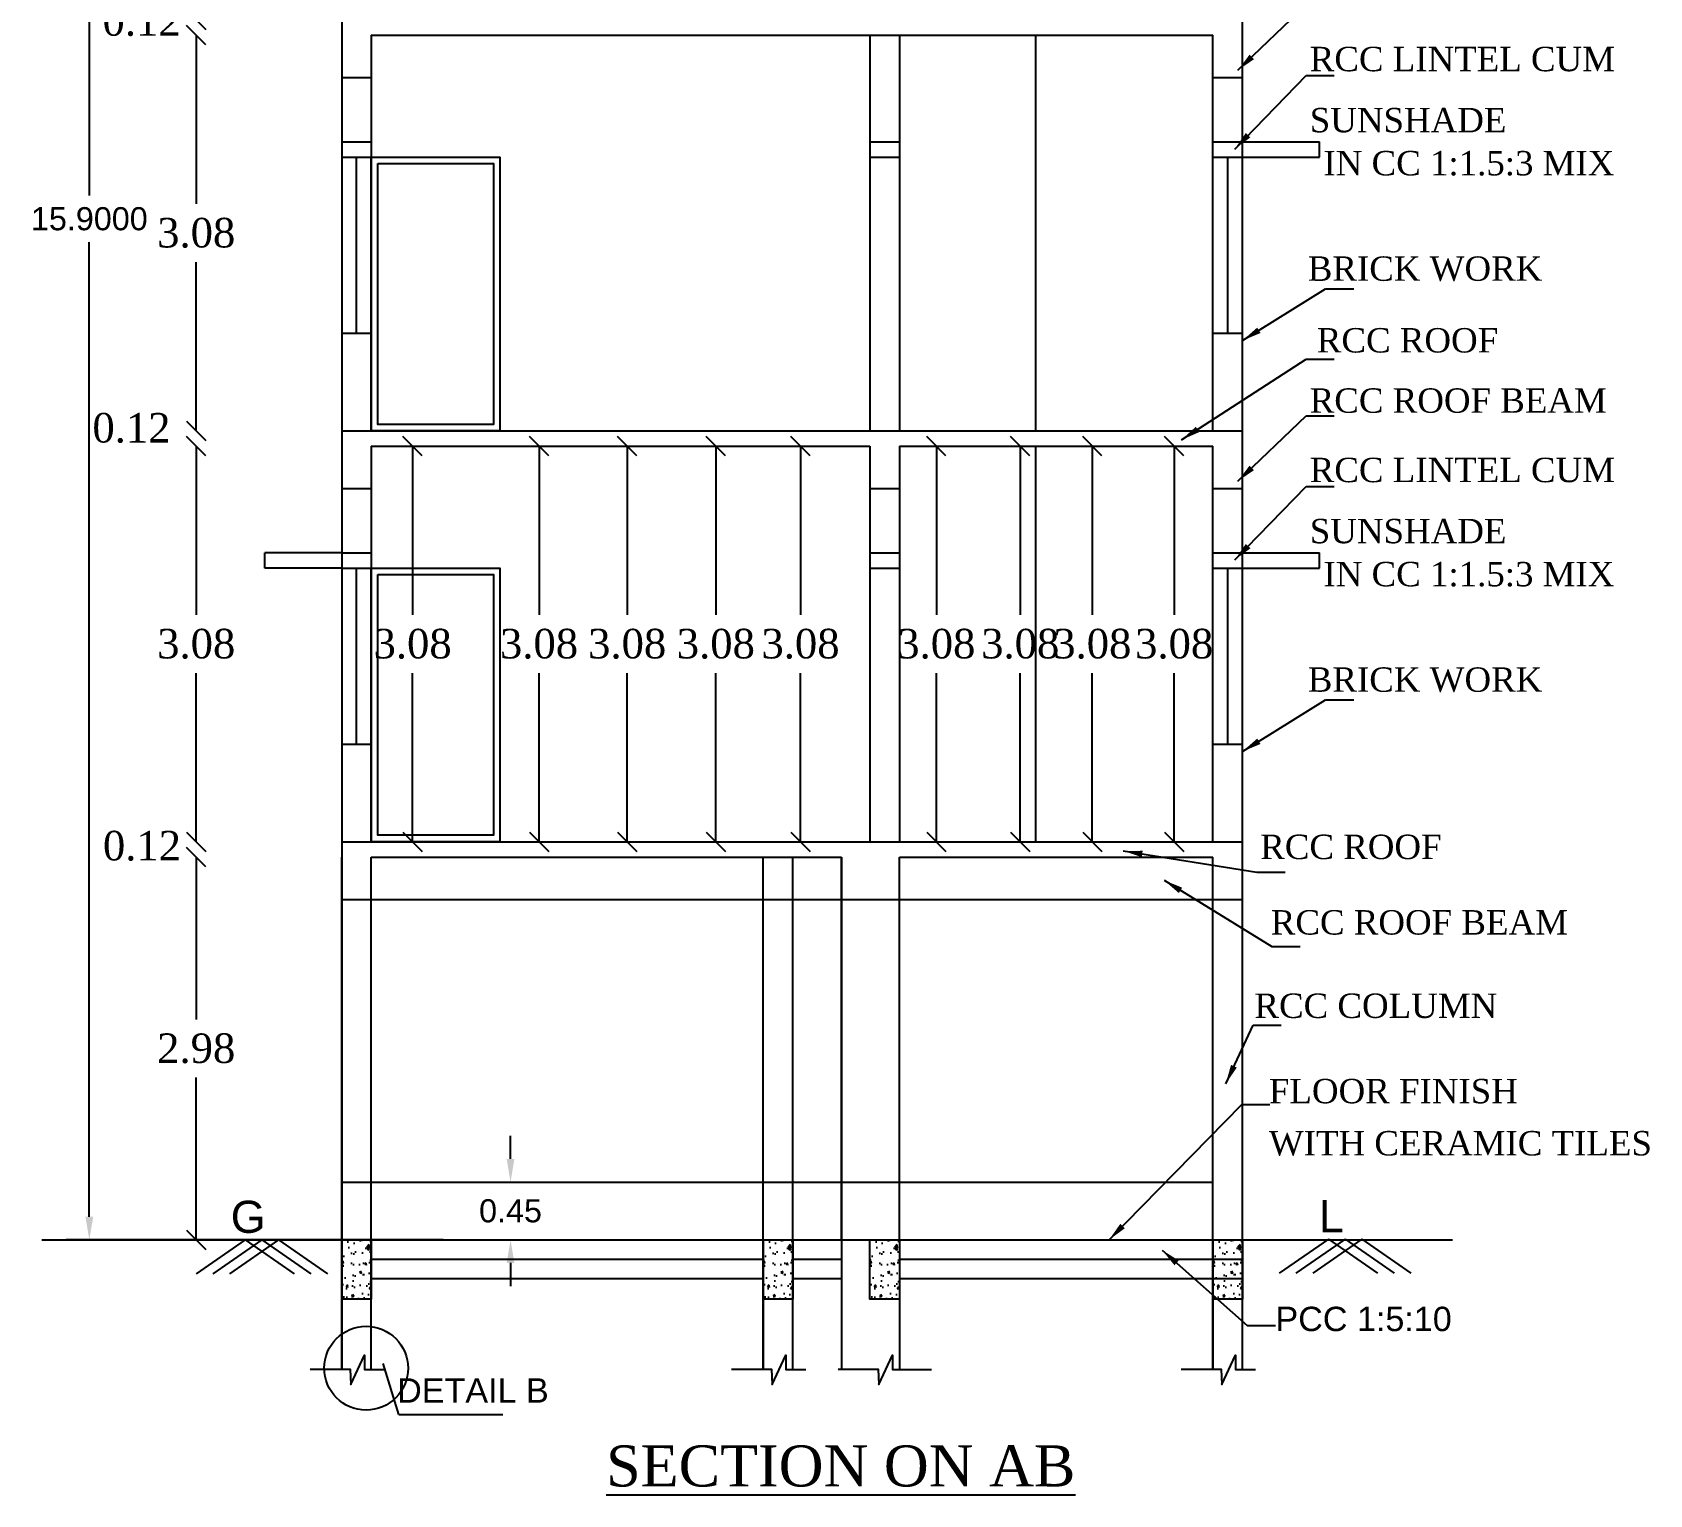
# Model space of a CAD drawing. Header units: metres. Extents: x 7608 to 7792, y -2400 to -2275.
# Drawn here: x 7667.79 to 7680.38, y -2298.04 to -2286.65 of the extents above; entities that cross this region are included whole.
import ezdxf
from ezdxf.enums import TextEntityAlignment as Align

# ---------------------------------------------------------------- set-up
doc = ezdxf.new("R2010")
doc.units = ezdxf.units.M
doc.header["$MEASUREMENT"] = 0
doc.linetypes.add('DOT2', pattern=[0.125, 0, -0.125])
doc.linetypes.add('PHANTOM2', pattern=[1.25, 0.625, -0.125, 0.125, -0.125, 0.125, -0.125])
for name, color, linetype, lineweight in [('BLK_1_FLR_1_KITCHEN', 163, 'Continuous', 0), ('BLK_1_FLR_1_REGULAR_ROOM_2', 163, 'Continuous', 0), ('BLK_1_FLR_1_REGULAR_ROOM_3', 163, 'Continuous', 0), ('BLK_1_FLR_1_REGULAR_ROOM_4', 163, 'Continuous', 0), ('BLK_1_FLR_1_REGULAR_ROOM_5', 163, 'Continuous', 0)]:
    doc.layers.add(name, color=color, linetype=linetype, lineweight=lineweight)
for name, color, linetype in [('BLK_1_FLR_1_REGULAR_ROOM_1', 117, 'Continuous'), ('BLK_1_HT_OF_BLDG', 5, 'Continuous'), ('BLK_1_PLINTH_HEIGHT', 7, 'Continuous')]:
    doc.layers.add(name, color=color, linetype=linetype)
for name, color, linetype, plot in [('BLK_1_FLR_1_REGULAR_ROOM_6', 1, 'Continuous', False), ('BLK_1_FLR_1_REGULAR_ROOM_7', 1, 'Continuous', False), ('BLK_1_FLR_1_REGULAR_ROOM_8', 1, 'Continuous', False)]:
    doc.layers.add(name, color=color, linetype=linetype, plot=plot)
doc.styles.add('Isa-', font='times.ttf')
doc.styles.get("Standard").update_dxf_attribs({"font": 'arial.ttf'})
doc.styles.add('STYLE2', font='times.ttf')
doc.dimstyles.new('ISO-25', dxfattribs={"dimscale": 0, "dimtxt": 0.23, "dimasz": 0.15, "dimexe": 1.25, "dimexo": 0.625, "dimgap": 0.11, "dimtad": 0, "dimtih": 1, "dimtoh": 1, "dimzin": 1, "dimdsep": 46, "dimtxsty": 'STYLE2', "dimblk": 'OBLIQUE', "dimcen": 0, "dimse1": 1, "dimse2": 1, "dimclrd": 1, "dimclrt": 3, "dimadec": 0, "dimazin": 2, "dimtfac": 1, "dimtix": 1, "dimtofl": 0, "dimtmove": 0, "dimatfit": 3, "dimfxl": 0, "dimtolj": 1, "dimarcsym": 0})
doc.dimstyles.get("Standard").update_dxf_attribs({"dimtxt": 0.18, "dimasz": 0.18, "dimexe": 0.18, "dimexo": 0.0625, "dimgap": 0.09, "dimtad": 0, "dimtih": 1, "dimtoh": 1, "dimdec": 4, "dimzin": 0, "dimdsep": 46, "dimtxsty": 'Standard', "dimcen": 0.09, "dimadec": 0, "dimazin": 0, "dimtfac": 1, "dimtdec": 4, "dimtofl": 0, "dimtmove": 0, "dimatfit": 3, "dimfxl": 0, "dimtolj": 1, "dimtzin": 0, "dimarcsym": 0})

# ---------------------------------------------------------------- blocks, each defined once
blk = doc.blocks.new('_Oblique')
at = {"color": 0, "linetype": 'ByBlock', "lineweight": -2}
blk.add_line((-0.5, -0.5), (0.5, 0.5), dxfattribs=at)
blk = doc.blocks.new('*D301')
at = {"color": 1, "lineweight": -2}
for p, q in [((7669.068, -2293.075), (7669.068, -2294.338)), ((7669.068, -2296.055), (7669.068, -2294.792))]:
    blk.add_line(p, q, dxfattribs=at)
at = {"layer": 'Defpoints', "color": 0}
for p in [(7669.068, -2293.075), (7670.642, -2293.075), (7670.642, -2296.055)]:
    blk.add_point(p, dxfattribs=at)
at = {"color": 1, "lineweight": -2, "xscale": 0.15, "yscale": 0.15, "zscale": 0.15}
for p, rotation in [((7669.068, -2293.075), 90), ((7669.068, -2296.055), 270)]:
    blk.add_blockref('_Oblique', p, dxfattribs=dict(at, rotation=rotation))
at = {"color": 3, "insert": (7669.068, -2294.565), "char_height": 0.23, "attachment_point": 5, "style": 'STYLE2'}
blk.add_mtext('\\A1;2.98', dxfattribs=at)
blk = doc.blocks.new('*D304')
at = {"color": 1, "lineweight": -2}
for p, q in [((7669.068, -2292.955), (7669.068, -2292.805)), ((7669.068, -2293.075), (7669.068, -2293.225))]:
    blk.add_line(p, q, dxfattribs=at)
at = {"layer": 'Defpoints', "color": 0}
for p in [(7669.068, -2292.955), (7670.431, -2292.955), (7670.201, -2293.075)]:
    blk.add_point(p, dxfattribs=at)
at = {"color": 1, "lineweight": -2, "xscale": 0.15, "yscale": 0.15, "zscale": 0.15}
for p, rotation in [((7669.068, -2292.955), 270), ((7669.068, -2293.075), 90)]:
    blk.add_blockref('_Oblique', p, dxfattribs=dict(at, rotation=rotation))
at = {"color": 3, "insert": (7668.646, -2292.988), "char_height": 0.23, "attachment_point": 5, "style": 'STYLE2'}
blk.add_mtext('\\A1;0.12', dxfattribs=at)
blk = doc.blocks.new('*D305')
at = {"color": 1, "lineweight": -2}
for p, q in [((7669.068, -2289.875), (7669.068, -2291.188)), ((7669.068, -2292.955), (7669.068, -2291.642))]:
    blk.add_line(p, q, dxfattribs=at)
at = {"layer": 'Defpoints', "color": 0}
for p in [(7669.068, -2289.875), (7670.431, -2289.875), (7670.431, -2292.955)]:
    blk.add_point(p, dxfattribs=at)
at = {"color": 1, "lineweight": -2, "xscale": 0.15, "yscale": 0.15, "zscale": 0.15}
for p, rotation in [((7669.068, -2289.875), 90), ((7669.068, -2292.955), 270)]:
    blk.add_blockref('_Oblique', p, dxfattribs=dict(at, rotation=rotation))
at = {"color": 3, "insert": (7669.068, -2291.415), "char_height": 0.23, "attachment_point": 5, "style": 'STYLE2'}
blk.add_mtext('\\A1;3.08', dxfattribs=at)
blk = doc.blocks.new('*D306')
at = {"color": 1, "lineweight": -2}
for p, q in [((7669.068, -2289.755), (7669.068, -2289.605)), ((7669.068, -2289.875), (7669.068, -2290.025))]:
    blk.add_line(p, q, dxfattribs=at)
at = {"layer": 'Defpoints', "color": 0}
for p in [(7669.068, -2289.755), (7670.431, -2289.755), (7670.431, -2289.875)]:
    blk.add_point(p, dxfattribs=at)
at = {"color": 1, "lineweight": -2, "xscale": 0.15, "yscale": 0.15, "zscale": 0.15}
for p, rotation in [((7669.068, -2289.755), 270), ((7669.068, -2289.875), 90)]:
    blk.add_blockref('_Oblique', p, dxfattribs=dict(at, rotation=rotation))
at = {"color": 3, "insert": (7668.564, -2289.734), "char_height": 0.23, "attachment_point": 5, "style": 'STYLE2'}
blk.add_mtext('\\A1;0.12', dxfattribs=at)
blk = doc.blocks.new('*D307')
at = {"color": 1, "lineweight": -2}
for p, q in [((7669.068, -2286.675), (7669.068, -2287.988)), ((7669.068, -2289.755), (7669.068, -2288.442))]:
    blk.add_line(p, q, dxfattribs=at)
at = {"layer": 'Defpoints', "color": 0}
for p in [(7669.068, -2286.675), (7670.431, -2286.675), (7670.431, -2289.755)]:
    blk.add_point(p, dxfattribs=at)
at = {"color": 1, "lineweight": -2, "xscale": 0.15, "yscale": 0.15, "zscale": 0.15}
for p, rotation in [((7669.068, -2286.675), 90), ((7669.068, -2289.755), 270)]:
    blk.add_blockref('_Oblique', p, dxfattribs=dict(at, rotation=rotation))
at = {"color": 3, "insert": (7669.068, -2288.215), "char_height": 0.23, "attachment_point": 5, "style": 'STYLE2'}
blk.add_mtext('\\A1;3.08', dxfattribs=at)
blk = doc.blocks.new('*D308')
at = {"color": 1, "lineweight": -2}
for p, q in [((7669.068, -2286.555), (7669.068, -2286.405)), ((7669.068, -2286.675), (7669.068, -2286.825))]:
    blk.add_line(p, q, dxfattribs=at)
at = {"layer": 'Defpoints', "color": 0}
for p in [(7669.068, -2286.555), (7670.431, -2286.555), (7670.431, -2286.675)]:
    blk.add_point(p, dxfattribs=at)
at = {"color": 1, "lineweight": -2, "xscale": 0.15, "yscale": 0.15, "zscale": 0.15}
for p, rotation in [((7669.068, -2286.555), 270), ((7669.068, -2286.675), 90)]:
    blk.add_blockref('_Oblique', p, dxfattribs=dict(at, rotation=rotation))
at = {"color": 3, "insert": (7668.643, -2286.566), "char_height": 0.23, "attachment_point": 5, "style": 'STYLE2'}
blk.add_mtext('\\A1;0.12', dxfattribs=at)
blk = doc.blocks.new('*D311')
at = {"layer": 'BLK_1_HT_OF_BLDG', "color": 0, "lineweight": -2}
for p, q in [((7670.989, -2280.155), (7668.056, -2280.155)), ((7668.236, -2280.335), (7668.236, -2287.923)), ((7668.236, -2295.875), (7668.236, -2288.287)), ((7670.989, -2296.055), (7668.056, -2296.055))]:
    blk.add_line(p, q, dxfattribs=at)
at = {"layer": 'BLK_1_HT_OF_BLDG', "color": 0}
for points in [[(7668.206, -2280.335), (7668.266, -2280.335), (7668.236, -2280.155)], [(7668.206, -2295.875), (7668.266, -2295.875), (7668.236, -2296.055)]]:
    blk.add_solid(points, dxfattribs=at)
at = {"layer": 'Defpoints', "color": 0}
for p in [(7671.051, -2280.155), (7668.236, -2296.055), (7671.051, -2296.055)]:
    blk.add_point(p, dxfattribs=at)
at = {"layer": 'BLK_1_HT_OF_BLDG', "color": 0, "insert": (7668.236, -2288.105), "char_height": 0.18, "attachment_point": 5}
blk.add_mtext('\\A1;15.9000', dxfattribs=at)
blk = doc.blocks.new('*D362')
at = {"layer": 'BLK_1_PLINTH_HEIGHT', "color": 0, "linetype": 'PHANTOM2', "lineweight": -2}
for p, q in [((7671.514, -2295.425), (7671.514, -2295.245)), ((7671.514, -2296.235), (7671.514, -2296.415))]:
    blk.add_line(p, q, dxfattribs=at)
at = {"layer": 'BLK_1_PLINTH_HEIGHT', "color": 0, "linetype": 'DOT2', "lineweight": -2}
for p, q in [((7670.207, -2295.605), (7671.694, -2295.605)), ((7670.207, -2296.055), (7671.694, -2296.055))]:
    blk.add_line(p, q, dxfattribs=at)
at = {"layer": 'BLK_1_PLINTH_HEIGHT', "color": 0}
for points in [[(7671.484, -2295.425), (7671.544, -2295.425), (7671.514, -2295.605)], [(7671.484, -2296.235), (7671.544, -2296.235), (7671.514, -2296.055)]]:
    blk.add_solid(points, dxfattribs=at)
at = {"layer": 'Defpoints', "color": 0}
for p in [(7670.144, -2295.605), (7671.514, -2295.605), (7670.144, -2296.055)]:
    blk.add_point(p, dxfattribs=at)
at = {"layer": 'BLK_1_PLINTH_HEIGHT', "color": 0, "insert": (7671.514, -2295.83), "char_height": 0.18, "attachment_point": 5}
blk.add_mtext('\\A1;0.45', dxfattribs=at)
blk = doc.blocks.new('*D397')
at = {"layer": 'BLK_1_FLR_1_KITCHEN', "color": 1, "lineweight": -2}
for p, q in [((7670.752, -2289.875), (7670.752, -2291.188)), ((7670.752, -2292.955), (7670.752, -2291.642))]:
    blk.add_line(p, q, dxfattribs=at)
at = {"layer": 'Defpoints', "color": 0}
for p in [(7670.752, -2289.875), (7671.977, -2289.875), (7671.977, -2292.955)]:
    blk.add_point(p, dxfattribs=at)
at = {"layer": 'BLK_1_FLR_1_KITCHEN', "color": 1, "lineweight": -2, "xscale": 0.15, "yscale": 0.15, "zscale": 0.15}
for p, rotation in [((7670.752, -2289.875), 90), ((7670.752, -2292.955), 270)]:
    blk.add_blockref('_Oblique', p, dxfattribs=dict(at, rotation=rotation))
at = {"layer": 'BLK_1_FLR_1_KITCHEN', "color": 1, "insert": (7670.752, -2291.415), "char_height": 0.23, "attachment_point": 5, "style": 'STYLE2'}
blk.add_mtext('\\A1;3.08', dxfattribs=at)
blk = doc.blocks.new('*D398')
at = {"layer": 'BLK_1_FLR_1_REGULAR_ROOM_2', "color": 1, "lineweight": -2}
for p, q in [((7672.422, -2289.875), (7672.422, -2291.188)), ((7672.422, -2292.955), (7672.422, -2291.642))]:
    blk.add_line(p, q, dxfattribs=at)
at = {"layer": 'Defpoints', "color": 0}
for p in [(7672.143, -2289.875), (7672.422, -2289.875), (7672.143, -2292.955)]:
    blk.add_point(p, dxfattribs=at)
at = {"layer": 'BLK_1_FLR_1_REGULAR_ROOM_2', "color": 1, "lineweight": -2, "xscale": 0.15, "yscale": 0.15, "zscale": 0.15}
for p, rotation in [((7672.422, -2289.875), 90), ((7672.422, -2292.955), 270)]:
    blk.add_blockref('_Oblique', p, dxfattribs=dict(at, rotation=rotation))
at = {"layer": 'BLK_1_FLR_1_REGULAR_ROOM_2', "color": 1, "insert": (7672.422, -2291.415), "char_height": 0.23, "attachment_point": 5, "style": 'STYLE2'}
blk.add_mtext('\\A1;3.08', dxfattribs=at)
blk = doc.blocks.new('*D399')
at = {"layer": 'BLK_1_FLR_1_REGULAR_ROOM_3', "color": 1, "lineweight": -2}
for p, q in [((7673.112, -2289.875), (7673.112, -2291.188)), ((7673.112, -2292.955), (7673.112, -2291.642))]:
    blk.add_line(p, q, dxfattribs=at)
at = {"layer": 'Defpoints', "color": 0}
for p in [(7672.942, -2289.875), (7673.112, -2289.875), (7672.942, -2292.955)]:
    blk.add_point(p, dxfattribs=at)
at = {"layer": 'BLK_1_FLR_1_REGULAR_ROOM_3', "color": 1, "lineweight": -2, "xscale": 0.15, "yscale": 0.15, "zscale": 0.15}
for p, rotation in [((7673.112, -2289.875), 90), ((7673.112, -2292.955), 270)]:
    blk.add_blockref('_Oblique', p, dxfattribs=dict(at, rotation=rotation))
at = {"layer": 'BLK_1_FLR_1_REGULAR_ROOM_3', "color": 1, "insert": (7673.112, -2291.415), "char_height": 0.23, "attachment_point": 5, "style": 'STYLE2'}
blk.add_mtext('\\A1;3.08', dxfattribs=at)
blk = doc.blocks.new('*D400')
at = {"layer": 'BLK_1_FLR_1_REGULAR_ROOM_5', "color": 1, "lineweight": -2}
for p, q in [((7674.828, -2289.875), (7674.828, -2291.188)), ((7674.828, -2292.955), (7674.828, -2291.642))]:
    blk.add_line(p, q, dxfattribs=at)
at = {"layer": 'Defpoints', "color": 0}
for p in [(7674.874, -2289.875), (7674.828, -2292.955), (7674.874, -2292.955)]:
    blk.add_point(p, dxfattribs=at)
at = {"layer": 'BLK_1_FLR_1_REGULAR_ROOM_5', "color": 1, "lineweight": -2, "xscale": 0.15, "yscale": 0.15, "zscale": 0.15}
for p, rotation in [((7674.828, -2289.875), 90), ((7674.828, -2292.955), 270)]:
    blk.add_blockref('_Oblique', p, dxfattribs=dict(at, rotation=rotation))
at = {"layer": 'BLK_1_FLR_1_REGULAR_ROOM_5', "color": 1, "insert": (7674.828, -2291.415), "char_height": 0.23, "attachment_point": 5, "style": 'STYLE2'}
blk.add_mtext('\\A1;3.08', dxfattribs=at)
blk = doc.blocks.new('*D401')
at = {"layer": 'BLK_1_FLR_1_REGULAR_ROOM_7', "color": 1, "lineweight": -2}
for p, q in [((7676.042, -2289.875), (7676.042, -2291.188)), ((7676.042, -2292.955), (7676.042, -2291.642))]:
    blk.add_line(p, q, dxfattribs=at)
at = {"layer": 'Defpoints', "color": 0}
for p in [(7675.371, -2289.875), (7676.042, -2289.875), (7675.426, -2292.955)]:
    blk.add_point(p, dxfattribs=at)
at = {"layer": 'BLK_1_FLR_1_REGULAR_ROOM_7', "color": 1, "lineweight": -2, "xscale": 0.15, "yscale": 0.15, "zscale": 0.15}
for p, rotation in [((7676.042, -2289.875), 90), ((7676.042, -2292.955), 270)]:
    blk.add_blockref('_Oblique', p, dxfattribs=dict(at, rotation=rotation))
at = {"layer": 'BLK_1_FLR_1_REGULAR_ROOM_7', "color": 1, "insert": (7676.042, -2291.415), "char_height": 0.23, "attachment_point": 5, "style": 'STYLE2'}
blk.add_mtext('\\A1;3.08', dxfattribs=at)
blk = doc.blocks.new('*D402')
at = {"layer": 'BLK_1_FLR_1_REGULAR_ROOM_8', "color": 1, "lineweight": -2}
for p, q in [((7676.679, -2289.875), (7676.679, -2291.188)), ((7676.679, -2292.955), (7676.679, -2291.642))]:
    blk.add_line(p, q, dxfattribs=at)
at = {"layer": 'Defpoints', "color": 0}
for p in [(7676.008, -2289.875), (7676.679, -2289.875), (7676.063, -2292.955)]:
    blk.add_point(p, dxfattribs=at)
at = {"layer": 'BLK_1_FLR_1_REGULAR_ROOM_8', "color": 1, "lineweight": -2, "xscale": 0.15, "yscale": 0.15, "zscale": 0.15}
for p, rotation in [((7676.679, -2289.875), 90), ((7676.679, -2292.955), 270)]:
    blk.add_blockref('_Oblique', p, dxfattribs=dict(at, rotation=rotation))
at = {"layer": 'BLK_1_FLR_1_REGULAR_ROOM_8', "color": 1, "insert": (7676.679, -2291.415), "char_height": 0.23, "attachment_point": 5, "style": 'STYLE2'}
blk.add_mtext('\\A1;3.08', dxfattribs=at)
blk = doc.blocks.new('*D403')
at = {"layer": 'BLK_1_FLR_1_REGULAR_ROOM_6', "color": 1, "lineweight": -2}
for p, q in [((7675.481, -2289.875), (7675.481, -2291.188)), ((7675.481, -2292.955), (7675.481, -2291.642))]:
    blk.add_line(p, q, dxfattribs=at)
at = {"layer": 'Defpoints', "color": 0}
for p in [(7674.81, -2289.875), (7675.481, -2289.875), (7674.865, -2292.955)]:
    blk.add_point(p, dxfattribs=at)
at = {"layer": 'BLK_1_FLR_1_REGULAR_ROOM_6', "color": 1, "lineweight": -2, "xscale": 0.15, "yscale": 0.15, "zscale": 0.15}
for p, rotation in [((7675.481, -2289.875), 90), ((7675.481, -2292.955), 270)]:
    blk.add_blockref('_Oblique', p, dxfattribs=dict(at, rotation=rotation))
at = {"layer": 'BLK_1_FLR_1_REGULAR_ROOM_6', "color": 1, "insert": (7675.481, -2291.415), "char_height": 0.23, "attachment_point": 5, "style": 'STYLE2'}
blk.add_mtext('\\A1;3.08', dxfattribs=at)
blk = doc.blocks.new('*D404')
at = {"layer": 'BLK_1_FLR_1_REGULAR_ROOM_4', "color": 1, "lineweight": -2}
for p, q in [((7673.771, -2289.875), (7673.771, -2291.188)), ((7673.771, -2292.955), (7673.771, -2291.642))]:
    blk.add_line(p, q, dxfattribs=at)
at = {"layer": 'Defpoints', "color": 0}
for p in [(7673.1, -2289.875), (7673.771, -2289.875), (7673.155, -2292.955)]:
    blk.add_point(p, dxfattribs=at)
at = {"layer": 'BLK_1_FLR_1_REGULAR_ROOM_4', "color": 1, "lineweight": -2, "xscale": 0.15, "yscale": 0.15, "zscale": 0.15}
for p, rotation in [((7673.771, -2289.875), 90), ((7673.771, -2292.955), 270)]:
    blk.add_blockref('_Oblique', p, dxfattribs=dict(at, rotation=rotation))
at = {"layer": 'BLK_1_FLR_1_REGULAR_ROOM_4', "color": 1, "insert": (7673.771, -2291.415), "char_height": 0.23, "attachment_point": 5, "style": 'STYLE2'}
blk.add_mtext('\\A1;3.08', dxfattribs=at)
blk = doc.blocks.new('*D405')
at = {"layer": 'BLK_1_FLR_1_REGULAR_ROOM_1', "color": 1, "lineweight": -2}
for p, q in [((7671.736, -2289.875), (7671.736, -2291.188)), ((7671.736, -2292.955), (7671.736, -2291.642))]:
    blk.add_line(p, q, dxfattribs=at)
at = {"layer": 'Defpoints', "color": 0}
for p in [(7671.065, -2289.875), (7671.736, -2289.875), (7671.12, -2292.955)]:
    blk.add_point(p, dxfattribs=at)
at = {"layer": 'BLK_1_FLR_1_REGULAR_ROOM_1', "color": 1, "lineweight": -2, "xscale": 0.15, "yscale": 0.15, "zscale": 0.15}
for p, rotation in [((7671.736, -2289.875), 90), ((7671.736, -2292.955), 270)]:
    blk.add_blockref('_Oblique', p, dxfattribs=dict(at, rotation=rotation))
at = {"layer": 'BLK_1_FLR_1_REGULAR_ROOM_1', "color": 1, "insert": (7671.736, -2291.415), "char_height": 0.23, "attachment_point": 5, "style": 'STYLE2'}
blk.add_mtext('\\A1;3.08', dxfattribs=at)

msp = doc.modelspace()

# ---------------------------------------------------------------- hatches: boundary and pattern name
h = msp.add_hatch()
h.set_pattern_fill('AR-CONC', scale=0.025, style=0)
h.set_pattern_definition([(50, (167.9115, -1012.85478), (0.1793150457, -0.0156880337), [0.01875, -0.20625]), (355, (167.9115, -1012.85478), (-0.0346878334, 0.1880480334), [0.015, -0.165]), (100.4514, (167.92645, -1012.85609), (0.1446273454, 0.1723598855), [0.0159350475, -0.175285528]), (46.1842, (167.9115, -1012.80478), (0.266810262, -0.0413797536), [0.028125, -0.309375]), (96.6356, (167.93374, -1012.80823), (0.233665676, 0.243529468), [0.023902572, -0.26292825]), (351.1842, (167.9115, -1012.80478), (0.233665486, 0.24352965), [0.0225, -0.2475]), (21, (167.9365, -1012.81728), (0.149226763, -0.1006547227), [0.01875, -0.20625]), (326, (167.9365, -1012.81728), (0.060828833, 0.1812875113), [0.015, -0.165]), (71.4514, (167.94894, -1012.82567), (0.210055657, 0.080632624), [0.0159350475, -0.175285528]), (37.5, (167.911504, -1012.85478), (0.00303996383, 0.08322346346), [0, -0.163, 0, -0.1675, 0, -0.165625]), (7.5, (167.9115, -1012.85478), (0.0657673844, 0.098602928), [0, -0.0955, 0, -0.15925, 0, -0.063125]), (327.5, (167.855754, -1012.85478), (0.13345560904, -0.00563871793), [0, -0.0625, 0, -0.195, 0, -0.25875]), (317.5, (167.83075, -1012.85478), (0.1457965423, 0.0250262456), [0, -0.08125, 0, -0.1295, 0, -0.18375])])
h.paths.add_polyline_path([(7670.20072, -2296.05491), (7670.43072, -2296.05492), (7670.43072, -2296.51781), (7670.20072, -2296.51781)])
h = msp.add_hatch()
h.set_pattern_fill('AR-CONC', scale=0.025, style=0)
h.set_pattern_definition([(50, (171.1915, -1012.85478), (0.1793150457, -0.0156880337), [0.01875, -0.20625]), (355, (171.1915, -1012.85478), (-0.0346878334, 0.1880480334), [0.015, -0.165]), (100.4514, (171.20645, -1012.85609), (0.1446273454, 0.1723598855), [0.0159350475, -0.175285528]), (46.1842, (171.1915, -1012.80478), (0.266810262, -0.0413797536), [0.028125, -0.309375]), (96.6356, (171.21374, -1012.80823), (0.233665676, 0.243529468), [0.023902572, -0.26292825]), (351.1842, (171.1915, -1012.80478), (0.233665486, 0.24352965), [0.0225, -0.2475]), (21, (171.2165, -1012.81728), (0.149226763, -0.1006547227), [0.01875, -0.20625]), (326, (171.2165, -1012.81728), (0.060828833, 0.1812875113), [0.015, -0.165]), (71.4514, (171.22894, -1012.82567), (0.210055657, 0.080632624), [0.0159350475, -0.175285528]), (37.5, (171.191504, -1012.85478), (0.00303996383, 0.08322346346), [0, -0.163, 0, -0.1675, 0, -0.165625]), (7.5, (171.1915, -1012.85478), (0.0657673844, 0.098602928), [0, -0.0955, 0, -0.15925, 0, -0.063125]), (327.5, (171.135754, -1012.85478), (0.13345560904, -0.00563871793), [0, -0.0625, 0, -0.195, 0, -0.25875]), (317.5, (171.11075, -1012.85478), (0.1457965423, 0.0250262456), [0, -0.08125, 0, -0.1295, 0, -0.18375])])
h.paths.add_polyline_path([(7673.48072, -2296.05491), (7673.71072, -2296.05492), (7673.71072, -2296.51781), (7673.48072, -2296.51781)])
h = msp.add_hatch()
h.set_pattern_fill('AR-CONC', scale=0.025, style=0)
h.set_pattern_definition([(50, (172.0215, -1012.85478), (0.1793150457, -0.0156880337), [0.01875, -0.20625]), (355, (172.0215, -1012.85478), (-0.0346878334, 0.1880480334), [0.015, -0.165]), (100.4514, (172.03645, -1012.85609), (0.1446273454, 0.1723598855), [0.0159350475, -0.175285528]), (46.1842, (172.0215, -1012.80478), (0.266810262, -0.0413797536), [0.028125, -0.309375]), (96.6356, (172.04374, -1012.80823), (0.233665676, 0.243529468), [0.023902572, -0.26292825]), (351.1842, (172.0215, -1012.80478), (0.233665486, 0.24352965), [0.0225, -0.2475]), (21, (172.0465, -1012.81728), (0.149226763, -0.1006547227), [0.01875, -0.20625]), (326, (172.0465, -1012.81728), (0.060828833, 0.1812875113), [0.015, -0.165]), (71.4514, (172.05894, -1012.82567), (0.210055657, 0.080632624), [0.0159350475, -0.175285528]), (37.5, (172.021504, -1012.85478), (0.00303996383, 0.08322346346), [0, -0.163, 0, -0.1675, 0, -0.165625]), (7.5, (172.0215, -1012.85478), (0.0657673844, 0.098602928), [0, -0.0955, 0, -0.15925, 0, -0.063125]), (327.5, (171.965754, -1012.85478), (0.13345560904, -0.00563871793), [0, -0.0625, 0, -0.195, 0, -0.25875]), (317.5, (171.94075, -1012.85478), (0.1457965423, 0.0250262456), [0, -0.08125, 0, -0.1295, 0, -0.18375])])
h.paths.add_polyline_path([(7674.31072, -2296.05491), (7674.54072, -2296.05492), (7674.54072, -2296.51781), (7674.31072, -2296.51781)])
h = msp.add_hatch()
h.set_pattern_fill('AR-CONC', scale=0.025, style=0)
h.set_pattern_definition([(50, (174.6915, -1012.85478), (0.1793150457, -0.0156880337), [0.01875, -0.20625]), (355, (174.6915, -1012.85478), (-0.0346878334, 0.1880480334), [0.015, -0.165]), (100.4514, (174.70645, -1012.85609), (0.1446273454, 0.1723598855), [0.0159350475, -0.175285528]), (46.1842, (174.6915, -1012.80478), (0.266810262, -0.0413797536), [0.028125, -0.309375]), (96.6356, (174.71374, -1012.80823), (0.233665676, 0.243529468), [0.023902572, -0.26292825]), (351.1842, (174.6915, -1012.80478), (0.233665486, 0.24352965), [0.0225, -0.2475]), (21, (174.7165, -1012.81728), (0.149226763, -0.1006547227), [0.01875, -0.20625]), (326, (174.7165, -1012.81728), (0.060828833, 0.1812875113), [0.015, -0.165]), (71.4514, (174.72894, -1012.82567), (0.210055657, 0.080632624), [0.0159350475, -0.175285528]), (37.5, (174.691505, -1012.85478), (0.00303996383, 0.08322346346), [0, -0.163, 0, -0.1675, 0, -0.165625]), (7.5, (174.691505, -1012.85478), (0.0657673844, 0.098602928), [0, -0.0955, 0, -0.15925, 0, -0.063125]), (327.5, (174.635755, -1012.85478), (0.13345560904, -0.00563871793), [0, -0.0625, 0, -0.195, 0, -0.25875]), (317.5, (174.61076, -1012.85478), (0.1457965423, 0.0250262456), [0, -0.08125, 0, -0.1295, 0, -0.18375])])
h.paths.add_polyline_path([(7676.98072, -2296.05491), (7677.21072, -2296.05492), (7677.21072, -2296.51781), (7676.98072, -2296.51781)])

# ---------------------------------------------------------------- linework, layer by layer
at = {"color": 7}
for p, q in [((7670.20072, -2277.83492), (7670.20072, -2292.95491)), ((7670.43072, -2286.67492), (7671.70072, -2286.67492)), ((7670.43072, -2286.67492), (7674.24072, -2286.67492)), ((7670.43072, -2286.67492), (7676.98072, -2286.67492)), ((7670.43072, -2286.67492), (7676.98072, -2286.67492)), ((7670.43072, -2286.67492), (7670.43072, -2289.75492)), ((7676.98072, -2289.75492), (7676.98072, -2286.67492)), ((7670.20072, -2287.00492), (7670.43072, -2287.00492)), ((7676.98072, -2287.00492), (7677.21072, -2287.00492)), ((7670.20072, -2287.50492), (7670.43072, -2287.50492)), ((7674.31072, -2287.50492), (7674.54072, -2287.50492)), ((7676.98072, -2287.50492), (7677.21072, -2287.50492)), ((7670.20072, -2287.62492), (7670.43072, -2287.62492)), ((7674.31072, -2287.62492), (7674.54072, -2287.62492)), ((7676.98072, -2287.62492), (7677.21072, -2287.62492)), ((7670.20072, -2288.99492), (7670.43072, -2288.99492)), ((7676.98072, -2288.99492), (7677.21072, -2288.99492)), ((7670.20072, -2289.75492), (7670.20072, -2296.05491)), ((7670.20072, -2289.75492), (7677.21072, -2289.75492)), ((7670.43072, -2289.87492), (7671.70072, -2289.87492)), ((7670.43072, -2289.87492), (7674.31072, -2289.87492)), ((7674.54072, -2289.87492), (7675.48072, -2289.87492)), ((7674.54072, -2289.87492), (7676.98072, -2289.87492)), ((7675.26072, -2289.87492), (7675.48072, -2289.87492)), ((7676.98072, -2292.95492), (7676.98072, -2289.87492)), ((7670.20072, -2290.20492), (7670.43072, -2290.20492)), ((7674.31072, -2290.20492), (7674.54072, -2290.20492)), ((7676.98072, -2290.20492), (7677.21072, -2290.20492)), ((7670.20072, -2290.70492), (7670.43072, -2290.70492)), ((7674.31072, -2290.70492), (7674.54072, -2290.70492)), ((7676.98072, -2290.70492), (7677.21072, -2290.70492)), ((7670.20072, -2290.82492), (7670.43072, -2290.82492)), ((7674.31072, -2290.82492), (7674.54072, -2290.82492)), ((7676.98072, -2290.82492), (7677.21072, -2290.82492)), ((7670.20072, -2292.19492), (7670.43072, -2292.19492)), ((7676.98072, -2292.19492), (7677.21072, -2292.19492)), ((7670.20072, -2292.95492), (7677.21072, -2292.95492)), ((7670.20072, -2296.05491), (7670.20072, -2293.07492)), ((7670.20072, -2293.07492), (7670.20072, -2293.07492)), ((7670.20072, -2293.07492), (7670.20072, -2293.07492)), ((7670.20072, -2297.0617), (7670.20072, -2293.07492)), ((7670.20072, -2297.0617), (7670.20072, -2293.07492)), ((7670.43072, -2296.05491), (7670.43072, -2293.07492)), ((7670.43072, -2293.07492), (7674.09072, -2293.07492)), ((7670.43072, -2293.07492), (7674.09072, -2293.07492)), ((7670.43072, -2297.06367), (7670.43072, -2293.07492)), ((7673.48072, -2296.05491), (7673.48072, -2293.07492)), ((7673.48072, -2293.07492), (7673.48072, -2293.07492)), ((7673.48072, -2293.07492), (7673.48072, -2293.07492)), ((7673.48072, -2297.0617), (7673.48072, -2293.07492)), ((7673.48072, -2297.0617), (7673.48072, -2293.07492)), ((7673.71072, -2296.05491), (7673.71072, -2293.07492)), ((7673.71072, -2297.06367), (7673.71072, -2293.07492)), ((7674.09072, -2296.05491), (7674.09072, -2293.07492)), ((7674.09072, -2293.07492), (7674.09072, -2297.0617)), ((7674.54072, -2296.05491), (7674.54072, -2293.07492)), ((7674.54072, -2293.07492), (7676.98072, -2293.07492)), ((7676.98072, -2296.05491), (7676.98072, -2293.07492)), ((7670.20072, -2293.40492), (7677.21072, -2293.40492)), ((7670.20072, -2293.40492), (7674.09072, -2293.40492)), ((7674.09072, -2293.40492), (7677.21072, -2293.40492)), ((7670.20072, -2295.60492), (7676.98072, -2295.60492)), ((7667.86675, -2296.05491), (7678.84619, -2296.05491)), ((7670.20072, -2296.05491), (7670.20072, -2297.0617)), ((7670.20072, -2296.05492), (7677.21072, -2296.05492)), ((7673.48072, -2296.05491), (7673.48072, -2297.0617)), ((7674.54072, -2296.05492), (7674.54072, -2297.06367)), ((7676.98072, -2296.05491), (7676.98072, -2297.0617)), ((7670.43072, -2296.20492), (7673.48072, -2296.20492)), ((7673.71072, -2296.20492), (7674.09072, -2296.20492)), ((7674.54072, -2296.20492), (7677.21072, -2296.20492)), ((7670.43072, -2296.35492), (7673.48072, -2296.35492)), ((7670.43072, -2296.35492), (7673.48072, -2296.35492)), ((7673.71072, -2296.35492), (7674.09072, -2296.35492)), ((7673.71072, -2296.35492), (7674.09072, -2296.35492)), ((7674.54072, -2296.35492), (7677.21072, -2296.35492))]:
    msp.add_line(p, q, dxfattribs=at)
at = {"color": 4}
for p, q in [((7677.21072, -2292.95491), (7677.21072, -2278.95492)), ((7677.21072, -2297.06367), (7677.21072, -2289.75492)), ((7670.43072, -2289.87492), (7670.43072, -2292.95492)), ((7670.64449, -2297.41486), (7670.5219, -2297.01748))]:
    msp.add_line(p, q, dxfattribs=at)
at = {"color": 2}
for p, q in [((7674.31072, -2286.67492), (7674.31072, -2289.75492)), ((7674.54072, -2286.67492), (7674.54072, -2289.75492)), ((7675.60072, -2286.67492), (7675.60072, -2289.75492)), ((7676.98072, -2289.75492), (7676.98072, -2286.67492)), ((7670.31572, -2288.99492), (7670.31572, -2287.62492)), ((7677.09572, -2288.99492), (7677.09572, -2287.62492)), ((7674.31072, -2289.87492), (7674.31072, -2292.95492)), ((7674.54072, -2289.87492), (7674.54072, -2292.95492)), ((7675.60072, -2289.87492), (7675.60072, -2292.95492)), ((7670.31572, -2292.19492), (7670.31572, -2290.82492)), ((7677.09572, -2292.19492), (7677.09572, -2290.82492)), ((7676.98072, -2297.0617), (7676.98072, -2293.07492))]:
    msp.add_line(p, q, dxfattribs=at)
at = {"color": 23}
for p, q in [((7677.20443, -2287.50492), (7677.81072, -2287.50492)), ((7677.81072, -2287.62492), (7677.81072, -2287.50492)), ((7677.21072, -2287.62492), (7677.81072, -2287.62492)), ((7669.60072, -2290.82492), (7669.60072, -2290.70492)), ((7670.207, -2290.70492), (7669.60072, -2290.70492)), ((7677.20443, -2290.70492), (7677.81072, -2290.70492)), ((7677.81072, -2290.82492), (7677.81072, -2290.70492)), ((7670.20072, -2290.82492), (7669.60072, -2290.82492)), ((7677.21072, -2290.82492), (7677.81072, -2290.82492))]:
    msp.add_line(p, q, dxfattribs=at)
at = {"color": 3, "lineweight": 25}
for p, q in [((7669.44865, -2296.05491), (7669.06678, -2296.31901)), ((7669.57846, -2296.05491), (7669.19658, -2296.31901)), ((7669.70828, -2296.05491), (7669.3264, -2296.31901)), ((7669.44864, -2296.05491), (7669.83051, -2296.31901)), ((7669.57846, -2296.05491), (7669.96033, -2296.31901)), ((7669.70828, -2296.05491), (7670.09015, -2296.31901)), ((7677.87918, -2296.04992), (7677.49731, -2296.31402)), ((7678.00899, -2296.04992), (7677.62711, -2296.31402)), ((7678.13881, -2296.04992), (7677.75693, -2296.31402)), ((7677.87916, -2296.04992), (7678.26104, -2296.31402)), ((7678.00899, -2296.04992), (7678.39086, -2296.31402)), ((7678.13881, -2296.04992), (7678.52068, -2296.31402))]:
    msp.add_line(p, q, dxfattribs=at)
at = {"color": 0, "lineweight": 25}
msp.add_line((7670.64449, -2297.41486), (7671.45487, -2297.41486), dxfattribs=at)
at = {"color": 2}
for points in [[(7670.43072, -2287.62492), (7671.43072, -2287.62492), (7671.43072, -2289.75492), (7670.43072, -2289.75492)], [(7670.48072, -2287.67492), (7671.38072, -2287.67492), (7671.38072, -2289.70492), (7670.48072, -2289.70492)], [(7670.43072, -2290.82492), (7671.43072, -2290.82492), (7671.43072, -2292.95492), (7670.43072, -2292.95492)], [(7670.48072, -2290.87492), (7671.38072, -2290.87492), (7671.38072, -2292.90492), (7670.48072, -2292.90492)]]:
    msp.add_lwpolyline(points, close=True, dxfattribs=at)
at = {"color": 7}
for points in [[(7670.20072, -2296.05491), (7670.43072, -2296.05492), (7670.43072, -2296.51781), (7670.20072, -2296.51781)], [(7670.20072, -2296.05491), (7670.43072, -2296.05492), (7670.43072, -2296.51781), (7670.20072, -2296.51781)], [(7673.48072, -2296.05491), (7673.71072, -2296.05492), (7673.71072, -2296.51781), (7673.48072, -2296.51781)], [(7673.48072, -2296.05491), (7673.71072, -2296.05492), (7673.71072, -2296.51781), (7673.48072, -2296.51781)], [(7676.98072, -2296.05491), (7677.21072, -2296.05492), (7677.21072, -2296.51781), (7676.98072, -2296.51781)], [(7676.98072, -2296.05491), (7677.21072, -2296.05492), (7677.21072, -2296.51781), (7676.98072, -2296.51781)]]:
    msp.add_lwpolyline(points, close=True, dxfattribs=at)
at = {"color": 7, "lineweight": 25}
msp.add_lwpolyline([(7674.31072, -2296.05491), (7674.54072, -2296.05492), (7674.54072, -2296.51781), (7674.31072, -2296.51781)], close=True, dxfattribs=at)
msp.add_lwpolyline([(7674.31072, -2296.05491), (7674.54072, -2296.05492), (7674.54072, -2296.51781), (7674.31072, -2296.51781)], close=True, dxfattribs=at)
at = {"color": 7}
for points in [[(7669.95392, -2297.0617), (7670.26493, -2297.0617), (7670.27025, -2297.18212), (7670.37669, -2296.95415), (7670.37669, -2297.06367), (7670.53144, -2297.06367)], [(7673.23392, -2297.0617), (7673.54493, -2297.0617), (7673.55025, -2297.18212), (7673.65669, -2296.95415), (7673.65669, -2297.06367), (7673.81144, -2297.06367)], [(7674.06392, -2297.0617), (7674.37493, -2297.0617), (7674.38025, -2297.18212), (7674.48669, -2296.95415), (7674.48669, -2297.06367), (7674.79128, -2297.06367)], [(7676.73392, -2297.0617), (7677.04493, -2297.0617), (7677.05025, -2297.18213), (7677.15669, -2296.95415), (7677.15669, -2297.06367), (7677.31144, -2297.06367)]]:
    msp.add_lwpolyline(points, dxfattribs=at)
msp.add_circle((7670.39002, -2297.05438), 0.32625, dxfattribs=at)

# ---------------------------------------------------------------- texts
at = {"color": 4, "lineweight": 25, "style": 'Isa-'}
for s, p in [('RCC LINTEL CUM', (7677.73421, -2286.95517)), ('SUNSHADE', (7677.73421, -2287.43079)), (' IN CC 1:1.5:3 MIX', (7677.76917, -2287.76602)), ('BRICK WORK', (7677.71894, -2288.5873)), ('RCC ROOF ', (7677.78941, -2289.14541)), ('RCC ROOF BEAM ', (7677.73365, -2289.6145)), ('RCC LINTEL CUM', (7677.73421, -2290.15517)), ('SUNSHADE', (7677.73421, -2290.63079)), (' IN CC 1:1.5:3 MIX', (7677.76917, -2290.96602)), ('BRICK WORK', (7677.71894, -2291.7873)), ('RCC ROOF ', (7677.34872, -2293.08971)), ('RCC ROOF BEAM ', (7677.43104, -2293.67776)), ('RCC COLUMN', (7677.30363, -2294.32718)), ('FLOOR FINISH', (7677.4163, -2294.99166)), ('WITH CERAMIC TILES', (7677.4163, -2295.3976))]:
    msp.add_text(s, height=0.19, dxfattribs=at).set_placement(p)
at = {"color": 2, "lineweight": 25}
for s, p in [('G', (7669.47212, -2296.00061)), ('L', (7677.90265, -2295.99563))]:
    msp.add_text(s, height=0.25, dxfattribs=at).set_placement(p, align=Align.CENTER)
at = {"color": 4, "lineweight": 25}
for s, p in [('PCC 1:5:10', (7677.46746, -2296.76575)), ('DETAIL B', (7670.63172, -2297.32254))]:
    msp.add_text(s, height=0.19, dxfattribs=at).set_placement(p)
at = {"color": 2, "lineweight": 25, "style": 'Isa-'}
msp.add_text('%%USECTION ON AB', height=0.32, dxfattribs=at).set_placement((7672.2583, -2297.9753))

# ---------------------------------------------------------------- dimensions: what is measured, and where the dimension line sits
at = {"color": 4}
for base, p1, p2, picture, middle in [((7669.06812, -2286.55492), (7670.43072, -2286.67492), (7670.43072, -2286.55492), '*D308', (7668.6431, -2286.56554)), ((7669.06812, -2289.75492), (7670.43072, -2289.87492), (7670.43072, -2289.75492), '*D306', (7668.56374, -2289.73361)), ((7669.06812, -2292.95492), (7670.20072, -2293.07492), (7670.43072, -2292.95492), '*D304', (7668.64611, -2292.98802))]:
    dim = msp.add_linear_dim(base=base, p1=p1, p2=p2, angle=90, dimstyle='ISO-25', override={"dimscale": 1, "dimtmove": 2}, dxfattribs=at)
    dim.commit()
    dim.dimension.update_dxf_attribs({"geometry": picture, "text_midpoint": middle, "dimtype": 160})
for base, p1, p2, override, picture, middle in [((7669.06812, -2286.67492), (7670.43072, -2289.75492), (7670.43072, -2286.67492), {"dimscale": 1, "dimtmove": 1}, '*D307', (7669.06812, -2288.21492)), ((7669.06812, -2289.87492), (7670.43072, -2292.95492), (7670.43072, -2289.87492), {"dimscale": 1, "dimtmove": 1}, '*D305', (7669.06812, -2291.41492)), ((7669.06812, -2293.07492), (7670.64214, -2296.05491), (7670.64214, -2293.07492), {"dimscale": 1}, '*D301', (7669.06812, -2294.56492))]:
    dim = msp.add_linear_dim(base=base, p1=p1, p2=p2, angle=90, dimstyle='ISO-25', override=override, dxfattribs=at)
    dim.commit()
    dim.dimension.update_dxf_attribs({"geometry": picture, "text_midpoint": middle})
at = {"layer": 'BLK_1_FLR_1_KITCHEN', "color": 1}
dim = msp.add_linear_dim(base=(7670.75158, -2289.87492), p1=(7671.97695, -2292.95492), p2=(7671.97695, -2289.87492), angle=90, dimstyle='ISO-25', override={"dimscale": 1, "dimclrt": 1}, dxfattribs=at)
dim.commit()
dim.dimension.update_dxf_attribs({"geometry": '*D397', "text_midpoint": (7670.75158, -2291.41492)})
at = {"layer": 'BLK_1_FLR_1_REGULAR_ROOM_1', "color": 1}
dim = msp.add_linear_dim(base=(7671.73625, -2289.87492), p1=(7671.12017, -2292.95492), p2=(7671.06531, -2289.87492), angle=90, dimstyle='ISO-25', override={"dimscale": 1, "dimclrt": 1}, dxfattribs=at)
dim.commit()
dim.dimension.update_dxf_attribs({"geometry": '*D405', "text_midpoint": (7671.73625, -2291.41492)})
at = {"layer": 'BLK_1_FLR_1_REGULAR_ROOM_2', "color": 1}
dim = msp.add_linear_dim(base=(7672.42168, -2289.87492), p1=(7672.14304, -2292.95492), p2=(7672.14304, -2289.87492), angle=90, dimstyle='ISO-25', override={"dimscale": 1, "dimclrt": 1}, dxfattribs=at)
dim.commit()
dim.dimension.update_dxf_attribs({"geometry": '*D398', "text_midpoint": (7672.42168, -2291.41492)})
at = {"layer": 'BLK_1_FLR_1_REGULAR_ROOM_3', "color": 1}
dim = msp.add_linear_dim(base=(7673.11248, -2289.87492), p1=(7672.94219, -2292.95492), p2=(7672.94219, -2289.87492), angle=90, dimstyle='ISO-25', override={"dimscale": 1, "dimclrt": 1}, dxfattribs=at)
dim.commit()
dim.dimension.update_dxf_attribs({"geometry": '*D399', "text_midpoint": (7673.11248, -2291.41492)})
at = {"layer": 'BLK_1_FLR_1_REGULAR_ROOM_4', "color": 1}
dim = msp.add_linear_dim(base=(7673.77104, -2289.87492), p1=(7673.15496, -2292.95492), p2=(7673.1001, -2289.87492), angle=90, dimstyle='ISO-25', override={"dimscale": 1, "dimclrt": 1}, dxfattribs=at)
dim.commit()
dim.dimension.update_dxf_attribs({"geometry": '*D404', "text_midpoint": (7673.77104, -2291.41492)})
at = {"layer": 'BLK_1_FLR_1_REGULAR_ROOM_5', "color": 1}
dim = msp.add_linear_dim(base=(7674.82785, -2292.95492), p1=(7674.87365, -2289.87492), p2=(7674.87365, -2292.95492), angle=90, dimstyle='ISO-25', override={"dimscale": 1, "dimclrt": 1}, dxfattribs=at)
dim.commit()
dim.dimension.update_dxf_attribs({"geometry": '*D400', "text_midpoint": (7674.82785, -2291.41492)})
at = {"layer": 'BLK_1_FLR_1_REGULAR_ROOM_6', "color": 1}
dim = msp.add_linear_dim(base=(7675.48072, -2289.87492), p1=(7674.86464, -2292.95492), p2=(7674.80978, -2289.87492), angle=90, dimstyle='ISO-25', override={"dimscale": 1, "dimclrt": 1}, dxfattribs=at)
dim.commit()
dim.dimension.update_dxf_attribs({"geometry": '*D403', "text_midpoint": (7675.48072, -2291.41492)})
at = {"layer": 'BLK_1_FLR_1_REGULAR_ROOM_7', "color": 1}
dim = msp.add_linear_dim(base=(7676.04165, -2289.87492), p1=(7675.42557, -2292.95492), p2=(7675.37072, -2289.87492), angle=90, dimstyle='ISO-25', override={"dimscale": 1, "dimclrt": 1}, dxfattribs=at)
dim.commit()
dim.dimension.update_dxf_attribs({"geometry": '*D401', "text_midpoint": (7676.04165, -2291.41492)})
at = {"layer": 'BLK_1_FLR_1_REGULAR_ROOM_8', "color": 1}
dim = msp.add_linear_dim(base=(7676.67931, -2289.87492), p1=(7676.06323, -2292.95492), p2=(7676.00837, -2289.87492), angle=90, dimstyle='ISO-25', override={"dimscale": 1, "dimclrt": 1}, dxfattribs=at)
dim.commit()
dim.dimension.update_dxf_attribs({"geometry": '*D402', "text_midpoint": (7676.67931, -2291.41492)})
at = {"layer": 'BLK_1_HT_OF_BLDG'}
dim = msp.add_linear_dim(base=(7668.2355, -2296.05492), p1=(7671.05128, -2280.15492), p2=(7671.05128, -2296.05492), angle=90, dimstyle='Standard', dxfattribs=at)
dim.commit()
dim.dimension.update_dxf_attribs({"geometry": '*D311', "text_midpoint": (7668.2355, -2288.10492)})
at = {"layer": 'BLK_1_PLINTH_HEIGHT'}
dim = msp.add_linear_dim(base=(7671.51418, -2295.60458), p1=(7670.14414, -2296.05492), p2=(7670.14414, -2295.60458), angle=90, dimstyle='Standard', override={"dimdec": 2, "dimfxl": 0, "dimarcsym": 2}, dxfattribs=at)
dim.commit()
dim.dimension.update_dxf_attribs({"geometry": '*D362', "text_midpoint": (7671.51418, -2295.82975)})

# ---------------------------------------------------------------- leaders
at = {"color": 1}
for points in [[(7677.17449, -2286.94792), (7677.70518, -2286.43874), (7677.92454, -2286.43874)], [(7677.21072, -2289.05194), (7677.85786, -2288.65019), (7678.07723, -2288.65019)], [(7676.73486, -2289.82644), (7677.70518, -2289.19614), (7677.92454, -2289.19614)], [(7677.17449, -2290.14792), (7677.70518, -2289.63874), (7677.92454, -2289.63874)], [(7677.21072, -2292.25194), (7677.85786, -2291.85019), (7678.07723, -2291.85019)], [(7676.28206, -2293.02644), (7677.32362, -2293.19327), (7677.54299, -2293.19327)], [(7676.60048, -2293.25527), (7677.44017, -2293.77018), (7677.65953, -2293.77018)], [(7676.17217, -2296.05491), (7677.20537, -2295.00214), (7677.42474, -2295.00214)], [(7676.58556, -2296.13505), (7677.24749, -2296.72221), (7677.46686, -2296.72221)]]:
    msp.add_leader(points, dimstyle='ISO-25', override={"dimscale": 1}, dxfattribs=at)
for points in [[(7677.15, -2287.56096), (7677.70518, -2286.98937), (7677.92454, -2286.98937)], [(7677.15, -2290.76096), (7677.70518, -2290.18937), (7677.92454, -2290.18937)], [(7677.08058, -2294.83941), (7677.29279, -2294.38219), (7677.51216, -2294.38219)]]:
    msp.add_leader(points, dimstyle='ISO-25', override={"dimscale": 1})

doc.saveas('drawing.dxf')
